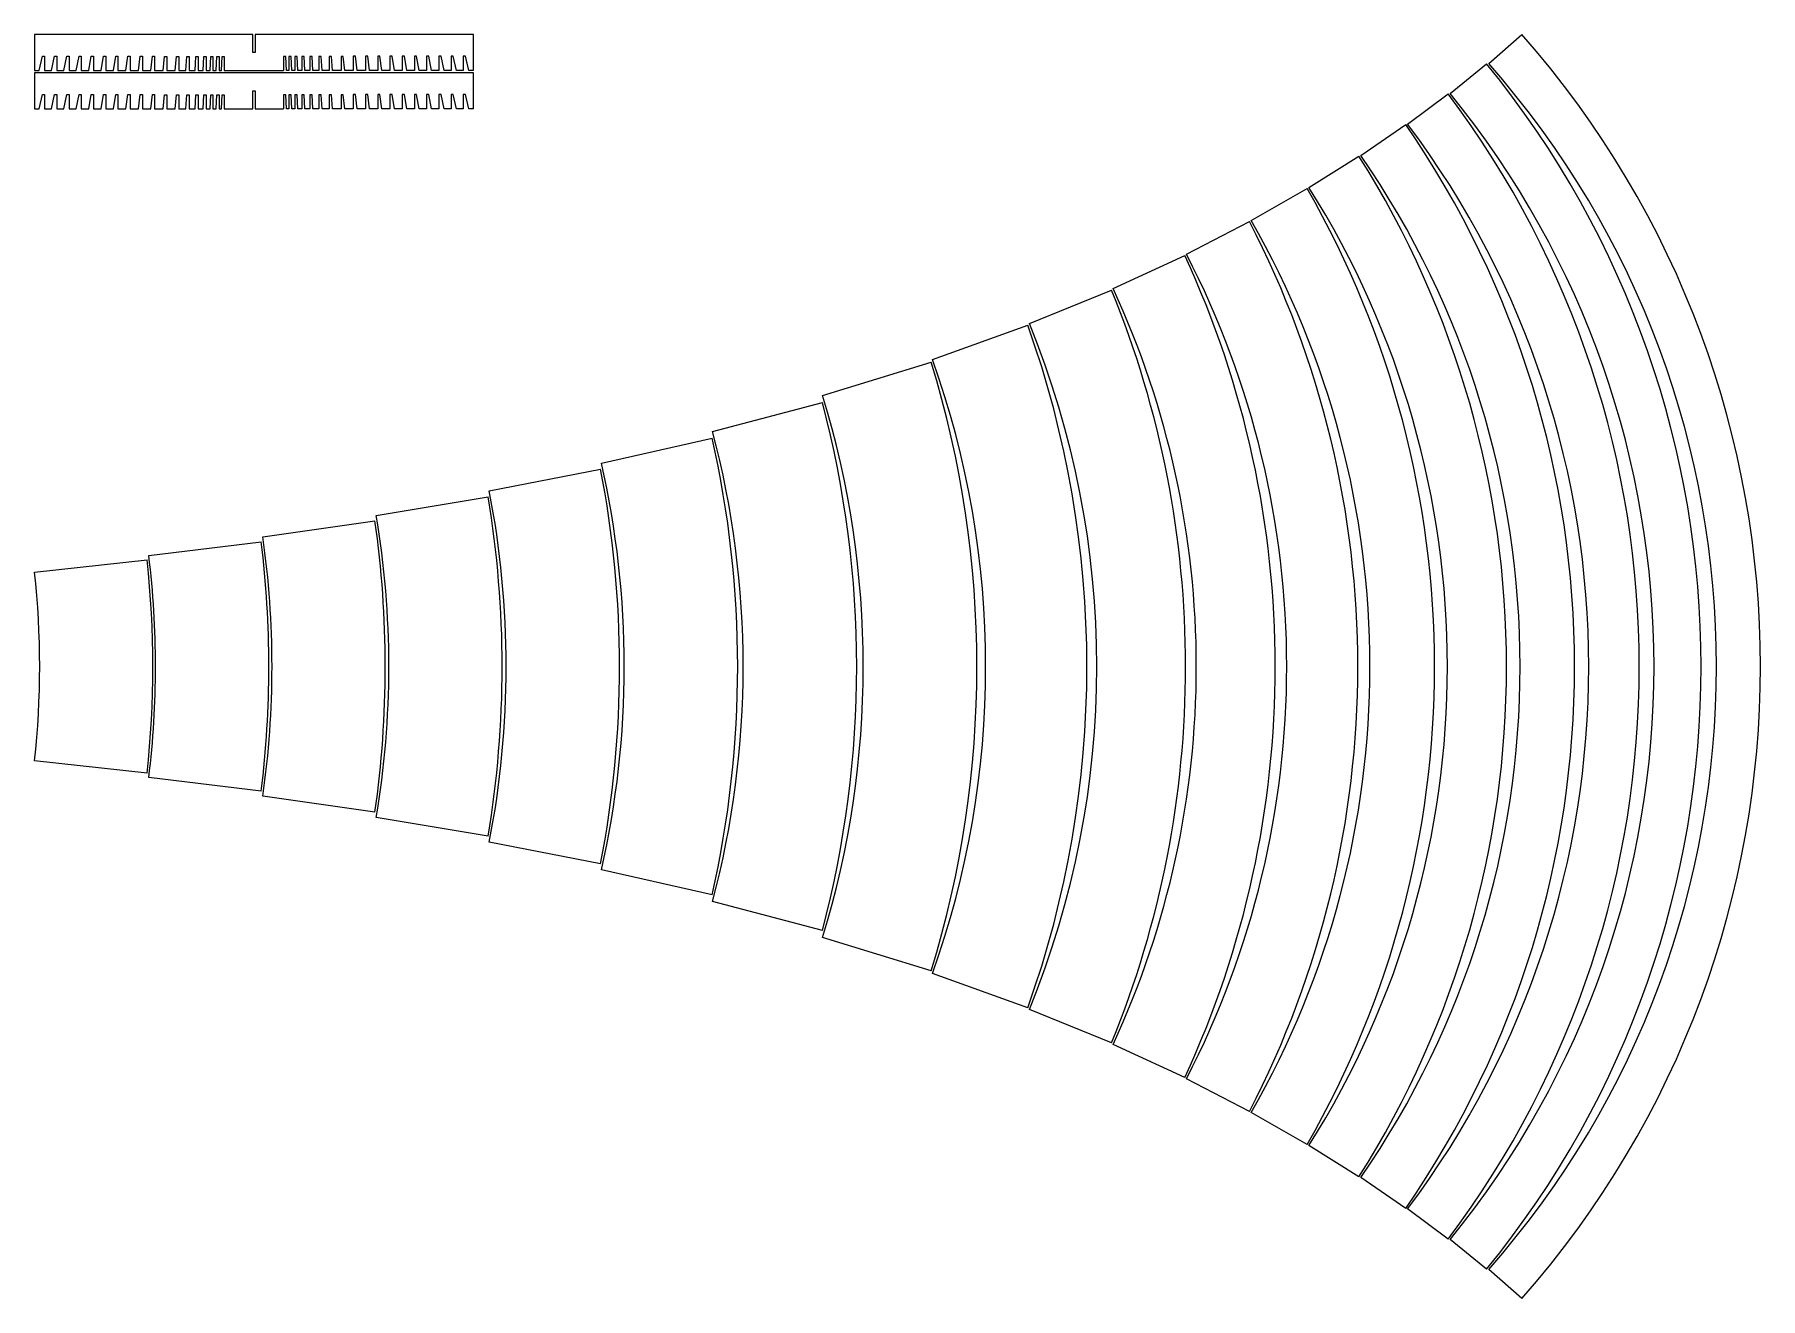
# Model space of a CAD drawing. Header units: metres. Extents: x -340 to 423, y -279 to 279.
import ezdxf

# ---------------------------------------------------------------- set-up
doc = ezdxf.new("R2010")
doc.units = ezdxf.units.M

msp = doc.modelspace()

# ---------------------------------------------------------------- linework, layer by layer
for p, q in [((-243.201398, 279.412904), (-339.657909, 279.412904)), ((-339.657909, 279.412904), (-339.657909, 263.467253)), ((-243.201398, 271.440078), (-243.201398, 279.412904)), ((-145.744887, 279.412904), (-242.201398, 279.412904)), ((-242.201398, 279.412904), (-242.201398, 271.440078)), ((-145.744887, 263.467253), (-145.744887, 279.412904)), ((302.883654, 266.551001), (317.498718, 279.412904)), ((-337.660799, 263.467253), (-336.185612, 269.80914)), ((-336.185612, 269.80914), (-335.185612, 269.80914)), ((-335.185612, 269.80914), (-335.185612, 263.467253)), ((-332.17859, 263.467253), (-330.785612, 269.804268)), ((-330.785612, 269.804268), (-329.785612, 269.804268)), ((-329.785612, 269.804268), (-329.785612, 263.467253)), ((-326.694881, 263.467253), (-325.385612, 269.799266)), ((-325.385612, 269.799266), (-324.385612, 269.799266)), ((-324.385612, 269.799266), (-324.385612, 263.467253)), ((-321.209715, 263.467253), (-319.985612, 269.794134)), ((-319.985612, 269.794134), (-318.985612, 269.794134)), ((-318.985612, 269.794134), (-318.985612, 263.467253)), ((-315.723143, 263.467253), (-314.585612, 269.788878)), ((-314.585612, 269.788878), (-313.585612, 269.788878)), ((-313.585612, 269.788878), (-313.585612, 263.467253)), ((-310.235226, 263.467253), (-309.185612, 269.7835)), ((-309.185612, 269.7835), (-308.185612, 269.7835)), ((-308.185612, 269.7835), (-308.185612, 263.467253)), ((-304.746031, 263.467253), (-303.785612, 269.778006)), ((-303.785612, 269.778006), (-302.785612, 269.778006)), ((-302.785612, 269.778006), (-302.785612, 263.467253)), ((-299.255638, 263.467253), (-298.385612, 269.772402)), ((-298.385612, 269.772402), (-297.385612, 269.772402)), ((-297.385612, 269.772402), (-297.385612, 263.467253)), ((-293.764132, 263.467253), (-292.985612, 269.766696)), ((-292.985612, 269.766696), (-291.985612, 269.766696)), ((-291.985612, 269.766696), (-291.985612, 263.467253)), ((-288.271608, 263.467253), (-287.585612, 269.760894)), ((-287.585612, 269.760894), (-286.585612, 269.760894)), ((-286.585612, 269.760894), (-286.585612, 263.467253)), ((-282.7808, 263.467253), (-282.185612, 269.755173)), ((-282.185612, 269.755173), (-281.185612, 269.755173)), ((-281.185612, 269.755173), (-281.185612, 263.467253)), ((-277.452293, 263.467253), (-276.936956, 269.750123)), ((-276.936956, 269.750123), (-275.936956, 269.750123)), ((-275.936956, 269.750123), (-275.936956, 263.467253)), ((-272.803021, 263.467253), (-272.357818, 269.745674)), ((-272.357818, 269.745674), (-271.357818, 269.745674)), ((-271.357818, 269.745674), (-271.357818, 263.467253)), ((-268.743529, 263.467253), (-268.359872, 269.74176)), ((-268.359872, 269.74176), (-267.359872, 269.74176)), ((-267.359872, 269.74176), (-267.359872, 263.467253)), ((-265.197089, 263.467253), (-264.867405, 269.738323)), ((-264.867405, 269.738323), (-263.867405, 269.738323)), ((-263.867405, 269.738323), (-263.867405, 263.467253)), ((-262.097594, 263.467253), (-261.815215, 269.735306)), ((-261.815215, 269.735306), (-260.815215, 269.735306)), ((-260.815215, 269.735306), (-260.815215, 263.467253)), ((-259.387878, 263.467253), (-259.146945, 269.732661)), ((-259.146945, 269.732661), (-258.146945, 269.732661)), ((-258.146945, 269.732661), (-258.146945, 263.467253)), ((-257.031996, 263.467253), (-256.813741, 269.731212)), ((-256.813741, 269.731212), (-255.813741, 269.731212)), ((-255.813741, 269.731212), (-255.813741, 263.467253)), ((-242.201398, 271.440078), (-243.201398, 271.440078)), ((-228.589055, 269.731212), (-229.589055, 269.731212)), ((-229.589055, 269.731212), (-229.589055, 263.467253)), ((-228.3708, 263.467253), (-228.589055, 269.731212)), ((-226.255852, 269.732661), (-227.255852, 269.732661)), ((-227.255852, 269.732661), (-227.255852, 263.467253)), ((-226.014919, 263.467253), (-226.255852, 269.732661)), ((-223.587582, 269.735306), (-224.587582, 269.735306)), ((-224.587582, 269.735306), (-224.587582, 263.467253)), ((-223.305203, 263.467253), (-223.587582, 269.735306)), ((-220.535391, 269.738323), (-221.535391, 269.738323)), ((-221.535391, 269.738323), (-221.535391, 263.467253)), ((-220.205707, 263.467253), (-220.535391, 269.738323)), ((-217.042924, 269.74176), (-218.042924, 269.74176)), ((-218.042924, 269.74176), (-218.042924, 263.467253)), ((-216.659268, 263.467253), (-217.042924, 269.74176)), ((-213.044978, 269.745674), (-214.044978, 269.745674)), ((-214.044978, 269.745674), (-214.044978, 263.467253)), ((-212.599776, 263.467253), (-213.044978, 269.745674)), ((-208.46584, 269.750123), (-209.46584, 269.750123)), ((-209.46584, 269.750123), (-209.46584, 263.467253)), ((-207.950503, 263.467253), (-208.46584, 269.750123)), ((-203.217185, 269.755173), (-204.217185, 269.755173)), ((-204.217185, 269.755173), (-204.217185, 263.467253)), ((-202.621997, 263.467253), (-203.217185, 269.755173)), ((-197.817185, 269.760894), (-198.817185, 269.760894)), ((-198.817185, 269.760894), (-198.817185, 263.467253)), ((-197.131189, 263.467253), (-197.817185, 269.760894)), ((-192.417185, 269.766696), (-193.417185, 269.766696)), ((-193.417185, 269.766696), (-193.417185, 263.467253)), ((-191.638665, 263.467253), (-192.417185, 269.766696)), ((-187.017185, 269.772402), (-188.017185, 269.772402)), ((-188.017185, 269.772402), (-188.017185, 263.467253)), ((-186.147159, 263.467253), (-187.017185, 269.772402)), ((-181.617185, 269.778006), (-182.617185, 269.778006)), ((-182.617185, 269.778006), (-182.617185, 263.467253)), ((-180.656765, 263.467253), (-181.617185, 269.778006)), ((-176.217185, 269.7835), (-177.217185, 269.7835)), ((-177.217185, 269.7835), (-177.217185, 263.467253)), ((-175.167571, 263.467253), (-176.217185, 269.7835)), ((-170.817185, 269.788878), (-171.817185, 269.788878)), ((-171.817185, 269.788878), (-171.817185, 263.467253)), ((-169.679653, 263.467253), (-170.817185, 269.788878)), ((-165.417185, 269.794134), (-166.417185, 269.794134)), ((-166.417185, 269.794134), (-166.417185, 263.467253)), ((-164.193082, 263.467253), (-165.417185, 269.794134)), ((-160.017185, 269.799266), (-161.017185, 269.799266)), ((-161.017185, 269.799266), (-161.017185, 263.467253)), ((-158.707916, 263.467253), (-160.017185, 269.799266)), ((-154.617185, 269.804268), (-155.617185, 269.804268)), ((-155.617185, 269.804268), (-155.617185, 263.467253)), ((-153.224207, 263.467253), (-154.617185, 269.804268)), ((-149.217185, 269.80914), (-150.217185, 269.80914)), ((-150.217185, 269.80914), (-150.217185, 263.467253)), ((-147.741998, 263.467253), (-149.217185, 269.80914)), ((-339.657909, 263.467253), (-337.660799, 263.467253)), ((-243.201398, 262.467253), (-339.657909, 262.467253)), ((-339.657909, 262.467253), (-339.657909, 246.521602)), ((-335.185612, 263.467253), (-332.17859, 263.467253)), ((-329.785612, 263.467253), (-326.694881, 263.467253)), ((-324.385612, 263.467253), (-321.209715, 263.467253)), ((-318.985612, 263.467253), (-315.723143, 263.467253)), ((-313.585612, 263.467253), (-310.235226, 263.467253)), ((-308.185612, 263.467253), (-304.746031, 263.467253)), ((-302.785612, 263.467253), (-299.255638, 263.467253)), ((-297.385612, 263.467253), (-293.764132, 263.467253)), ((-291.985612, 263.467253), (-288.271608, 263.467253)), ((-286.585612, 263.467253), (-282.7808, 263.467253)), ((-281.185612, 263.467253), (-277.452293, 263.467253)), ((-275.936956, 263.467253), (-272.803021, 263.467253)), ((-271.357818, 263.467253), (-268.743529, 263.467253)), ((-267.359872, 263.467253), (-265.197089, 263.467253)), ((-263.867405, 263.467253), (-262.097594, 263.467253)), ((-260.815215, 263.467253), (-259.387878, 263.467253)), ((-258.146945, 263.467253), (-257.031996, 263.467253)), ((-255.813741, 263.467253), (-243.201398, 263.467253)), ((-243.201398, 263.467253), (-243.201398, 263.467253)), ((-243.201398, 263.467253), (-242.201398, 263.467253)), ((-242.201398, 262.467253), (-243.201398, 262.467253)), ((-242.201398, 263.467253), (-242.201398, 263.467253)), ((-242.201398, 263.467253), (-229.589055, 263.467253)), ((-145.744887, 262.467253), (-242.201398, 262.467253)), ((-227.255852, 263.467253), (-228.3708, 263.467253)), ((-224.587582, 263.467253), (-226.014919, 263.467253)), ((-221.535391, 263.467253), (-223.305203, 263.467253)), ((-218.042924, 263.467253), (-220.205707, 263.467253)), ((-214.044978, 263.467253), (-216.659268, 263.467253)), ((-209.46584, 263.467253), (-212.599776, 263.467253)), ((-204.217185, 263.467253), (-207.950503, 263.467253)), ((-198.817185, 263.467253), (-202.621997, 263.467253)), ((-193.417185, 263.467253), (-197.131189, 263.467253)), ((-188.017185, 263.467253), (-191.638665, 263.467253)), ((-182.617185, 263.467253), (-186.147159, 263.467253)), ((-177.217185, 263.467253), (-180.656765, 263.467253)), ((-171.817185, 263.467253), (-175.167571, 263.467253)), ((-166.417185, 263.467253), (-169.679653, 263.467253)), ((-161.017185, 263.467253), (-164.193082, 263.467253)), ((-155.617185, 263.467253), (-158.707916, 263.467253)), ((-150.217185, 263.467253), (-153.224207, 263.467253)), ((-145.744887, 263.467253), (-147.741998, 263.467253)), ((-145.744887, 246.521602), (-145.744887, 262.467253)), ((285.794054, 253.358833), (301.929737, 266.498627)), ((-337.660799, 246.521602), (-336.185612, 252.863489)), ((-336.185612, 252.863489), (-335.185612, 252.863489)), ((-335.185612, 252.863489), (-335.185612, 246.521602)), ((-332.17859, 246.521602), (-330.785612, 252.858617)), ((-330.785612, 252.858617), (-329.785612, 252.858617)), ((-329.785612, 252.858617), (-329.785612, 246.521602)), ((-326.694881, 246.521602), (-325.385612, 252.853615)), ((-325.385612, 252.853615), (-324.385612, 252.853615)), ((-324.385612, 252.853615), (-324.385612, 246.521602)), ((-321.209715, 246.521602), (-319.985612, 252.848483)), ((-319.985612, 252.848483), (-318.985612, 252.848483)), ((-318.985612, 252.848483), (-318.985612, 246.521602)), ((-315.723143, 246.521602), (-314.585612, 252.843227)), ((-314.585612, 252.843227), (-313.585612, 252.843227)), ((-313.585612, 252.843227), (-313.585612, 246.521602)), ((-310.235226, 246.521602), (-309.185612, 252.837849)), ((-309.185612, 252.837849), (-308.185612, 252.837849)), ((-308.185612, 252.837849), (-308.185612, 246.521602)), ((-304.746031, 246.521602), (-303.785612, 252.832355)), ((-303.785612, 252.832355), (-302.785612, 252.832355)), ((-302.785612, 252.832355), (-302.785612, 246.521602)), ((-299.255638, 246.521602), (-298.385612, 252.826751)), ((-298.385612, 252.826751), (-297.385612, 252.826751)), ((-297.385612, 252.826751), (-297.385612, 246.521602)), ((-293.764132, 246.521602), (-292.985612, 252.821045)), ((-292.985612, 252.821045), (-291.985612, 252.821045)), ((-291.985612, 252.821045), (-291.985612, 246.521602)), ((-288.271608, 246.521602), (-287.585612, 252.815243)), ((-287.585612, 252.815243), (-286.585612, 252.815243)), ((-286.585612, 252.815243), (-286.585612, 246.521602)), ((-282.7808, 246.521602), (-282.185612, 252.809522)), ((-282.185612, 252.809522), (-281.185612, 252.809522)), ((-281.185612, 252.809522), (-281.185612, 246.521602)), ((-277.452293, 246.521602), (-276.936956, 252.804472)), ((-276.936956, 252.804472), (-275.936956, 252.804472)), ((-275.936956, 252.804472), (-275.936956, 246.521602)), ((-272.803021, 246.521602), (-272.357818, 252.800022)), ((-272.357818, 252.800022), (-271.357818, 252.800022)), ((-271.357818, 252.800022), (-271.357818, 246.521602)), ((-268.743529, 246.521602), (-268.359872, 252.796109)), ((-268.359872, 252.796109), (-267.359872, 252.796109)), ((-267.359872, 252.796109), (-267.359872, 246.521602)), ((-265.197089, 246.521602), (-264.867405, 252.792672)), ((-264.867405, 252.792672), (-263.867405, 252.792672)), ((-263.867405, 252.792672), (-263.867405, 246.521602)), ((-262.097594, 246.521602), (-261.815215, 252.789655)), ((-261.815215, 252.789655), (-260.815215, 252.789655)), ((-260.815215, 252.789655), (-260.815215, 246.521602)), ((-259.387878, 246.521602), (-259.146945, 252.78701)), ((-259.146945, 252.78701), (-258.146945, 252.78701)), ((-258.146945, 252.78701), (-258.146945, 246.521602)), ((-257.031996, 246.521602), (-256.813741, 252.785561)), ((-256.813741, 252.785561), (-255.813741, 252.785561)), ((-255.813741, 252.785561), (-255.813741, 246.521602)), ((-243.201398, 246.521602), (-243.201398, 254.494427)), ((-243.201398, 254.494427), (-242.201398, 254.494427)), ((-242.201398, 254.494427), (-242.201398, 246.521602)), ((-228.589055, 252.785561), (-229.589055, 252.785561)), ((-229.589055, 252.785561), (-229.589055, 246.521602)), ((-228.3708, 246.521602), (-228.589055, 252.785561)), ((-226.255852, 252.78701), (-227.255852, 252.78701)), ((-227.255852, 252.78701), (-227.255852, 246.521602)), ((-226.014919, 246.521602), (-226.255852, 252.78701)), ((-223.587582, 252.789655), (-224.587582, 252.789655)), ((-224.587582, 252.789655), (-224.587582, 246.521602)), ((-223.305203, 246.521602), (-223.587582, 252.789655)), ((-220.535391, 252.792672), (-221.535391, 252.792672)), ((-221.535391, 252.792672), (-221.535391, 246.521602)), ((-220.205707, 246.521602), (-220.535391, 252.792672)), ((-217.042924, 252.796109), (-218.042924, 252.796109)), ((-218.042924, 252.796109), (-218.042924, 246.521602)), ((-216.659268, 246.521602), (-217.042924, 252.796109)), ((-213.044978, 252.800022), (-214.044978, 252.800022)), ((-214.044978, 252.800022), (-214.044978, 246.521602)), ((-212.599776, 246.521602), (-213.044978, 252.800022)), ((-208.46584, 252.804472), (-209.46584, 252.804472)), ((-209.46584, 252.804472), (-209.46584, 246.521602)), ((-207.950503, 246.521602), (-208.46584, 252.804472)), ((-203.217185, 252.809522), (-204.217185, 252.809522)), ((-204.217185, 252.809522), (-204.217185, 246.521602)), ((-202.621997, 246.521602), (-203.217185, 252.809522)), ((-197.817185, 252.815243), (-198.817185, 252.815243)), ((-198.817185, 252.815243), (-198.817185, 246.521602)), ((-197.131189, 246.521602), (-197.817185, 252.815243)), ((-192.417185, 252.821045), (-193.417185, 252.821045)), ((-193.417185, 252.821045), (-193.417185, 246.521602)), ((-191.638665, 246.521602), (-192.417185, 252.821045)), ((-187.017185, 252.826751), (-188.017185, 252.826751)), ((-188.017185, 252.826751), (-188.017185, 246.521602)), ((-186.147159, 246.521602), (-187.017185, 252.826751)), ((-181.617185, 252.832355), (-182.617185, 252.832355)), ((-182.617185, 252.832355), (-182.617185, 246.521602)), ((-180.656765, 246.521602), (-181.617185, 252.832355)), ((-176.217185, 252.837849), (-177.217185, 252.837849)), ((-177.217185, 252.837849), (-177.217185, 246.521602)), ((-175.167571, 246.521602), (-176.217185, 252.837849)), ((-170.817185, 252.843227), (-171.817185, 252.843227)), ((-171.817185, 252.843227), (-171.817185, 246.521602)), ((-169.679653, 246.521602), (-170.817185, 252.843227)), ((-165.417185, 252.848483), (-166.417185, 252.848483)), ((-166.417185, 252.848483), (-166.417185, 246.521602)), ((-164.193082, 246.521602), (-165.417185, 252.848483)), ((-160.017185, 252.853615), (-161.017185, 252.853615)), ((-161.017185, 252.853615), (-161.017185, 246.521602)), ((-158.707916, 246.521602), (-160.017185, 252.853615)), ((-154.617185, 252.858617), (-155.617185, 252.858617)), ((-155.617185, 252.858617), (-155.617185, 246.521602)), ((-153.224207, 246.521602), (-154.617185, 252.858617)), ((-149.217185, 252.863489), (-150.217185, 252.863489)), ((-150.217185, 252.863489), (-150.217185, 246.521602)), ((-147.741998, 246.521602), (-149.217185, 252.863489)), ((267.033321, 239.823538), (284.893733, 253.236377)), ((-339.657909, 246.521602), (-337.660799, 246.521602)), ((-335.185612, 246.521602), (-332.17859, 246.521602)), ((-329.785612, 246.521602), (-326.694881, 246.521602)), ((-324.385612, 246.521602), (-321.209715, 246.521602)), ((-318.985612, 246.521602), (-315.723143, 246.521602)), ((-313.585612, 246.521602), (-310.235226, 246.521602)), ((-308.185612, 246.521602), (-304.746031, 246.521602)), ((-302.785612, 246.521602), (-299.255638, 246.521602)), ((-297.385612, 246.521602), (-293.764132, 246.521602)), ((-291.985612, 246.521602), (-288.271608, 246.521602)), ((-286.585612, 246.521602), (-282.7808, 246.521602)), ((-281.185612, 246.521602), (-277.452293, 246.521602)), ((-275.936956, 246.521602), (-272.803021, 246.521602)), ((-271.357818, 246.521602), (-268.743529, 246.521602)), ((-267.359872, 246.521602), (-265.197089, 246.521602)), ((-263.867405, 246.521602), (-262.097594, 246.521602)), ((-260.815215, 246.521602), (-259.387878, 246.521602)), ((-258.146945, 246.521602), (-257.031996, 246.521602)), ((-255.813741, 246.521602), (-243.201398, 246.521602)), ((-242.201398, 246.521602), (-229.589055, 246.521602)), ((-227.255852, 246.521602), (-228.3708, 246.521602)), ((-224.587582, 246.521602), (-226.014919, 246.521602)), ((-221.535391, 246.521602), (-223.305203, 246.521602)), ((-218.042924, 246.521602), (-220.205707, 246.521602)), ((-214.044978, 246.521602), (-216.659268, 246.521602)), ((-209.46584, 246.521602), (-212.599776, 246.521602)), ((-204.217185, 246.521602), (-207.950503, 246.521602)), ((-198.817185, 246.521602), (-202.621997, 246.521602)), ((-193.417185, 246.521602), (-197.131189, 246.521602)), ((-188.017185, 246.521602), (-191.638665, 246.521602)), ((-182.617185, 246.521602), (-186.147159, 246.521602)), ((-177.217185, 246.521602), (-180.656765, 246.521602)), ((-171.817185, 246.521602), (-175.167571, 246.521602)), ((-166.417185, 246.521602), (-169.679653, 246.521602)), ((-161.017185, 246.521602), (-164.193082, 246.521602)), ((-155.617185, 246.521602), (-158.707916, 246.521602)), ((-150.217185, 246.521602), (-153.224207, 246.521602)), ((-145.744887, 246.521602), (-147.741998, 246.521602)), ((246.351454, 225.944612), (266.183113, 239.623947)), ((223.440937, 211.72425), (245.5464, 225.661728)), ((197.91707, 197.167628), (222.674716, 211.353012)), ((169.288577, 182.283145), (197.182156, 196.704253)), ((136.912093, 167.082629), (168.576425, 181.725304)), ((99.918687, 151.58147), (136.213366, 166.429586)), ((57.089093, 135.798689), (99.223519, 150.834193)), ((8.542051, 119.741359), (56.557125, 134.479901)), ((-40.0404, 103.87801), (8.466716, 116.686455)), ((-89.174914, 89.90416), (-40.291854, 101.000625)), ((-138.739024, 77.613852), (-89.570047, 87.19675)), ((-188.636273, 66.817337), (-139.250798, 75.065431)), ((-238.791172, 57.341951), (-189.242477, 64.415142)), ((-289.144941, 49.03205), (-239.473752, 55.072595)), ((-339.657909, 41.73822), (-289.927837, 47.212578)), ((-289.927837, -47.212578), (-339.657909, -41.73822)), ((-239.473752, -55.072595), (-289.144941, -49.03205)), ((-189.242477, -64.415142), (-238.791172, -57.341951)), ((-139.250798, -75.065431), (-188.636273, -66.817337)), ((-89.570047, -87.19675), (-138.739024, -77.613852)), ((-40.291854, -101.000625), (-89.174914, -89.90416)), ((8.466716, -116.686455), (-40.0404, -103.87801)), ((56.557125, -134.479901), (8.542051, -119.741359)), ((99.223519, -150.834193), (57.089093, -135.798689)), ((136.213366, -166.429586), (99.918687, -151.58147)), ((168.576425, -181.725304), (136.912093, -167.082629)), ((197.182156, -196.704253), (169.288577, -182.283145)), ((222.674716, -211.353012), (197.91707, -197.167628)), ((245.5464, -225.661728), (223.440937, -211.72425)), ((266.183113, -239.623947), (246.351454, -225.944612)), ((284.893733, -253.236377), (267.033321, -239.823538)), ((301.929737, -266.498627), (285.794054, -253.358833)), ((317.498718, -279.412904), (302.883654, -266.551001))]:
    msp.add_line(p, q)
for centre, radius, start, end in [((0, 0), 422.938538, -41.349204, 41.349204), ((-25.330873, 0), 422.043866, -39.157012, 39.157012), ((0, 0), 403.46988, -41.349204, 41.349204), ((-52.313487, 0), 421.707686, -36.905871, 36.905871), ((-25.330873, 0), 401.234867, -39.157012, 39.157012), ((-81.212465, 0), 422.022894, -34.596847, 34.596847), ((-52.313487, 0), 399.371648, -36.905871, 36.905871), ((-112.363181, 0), 423.110487, -32.231401, 32.231401), ((-81.212465, 0), 397.93101, -34.596847, 34.596847), ((-146.198142, 0), 425.132075, -29.811407, 29.811407), ((-112.363181, 0), 396.97804, -32.231401, 32.231401), ((-183.286924, 0), 428.309799, -27.33917, 27.33917), ((-146.198142, 0), 396.598478, -29.811407, 29.811407), ((-224.398934, 0), 432.959258, -24.817443, 24.817443), ((-183.286924, 0), 396.908842, -27.33917, 27.33917), ((-270.606484, 0), 439.546582, -22.24942, 22.24942), ((-224.398934, 0), 398.073188, -24.817443, 24.817443), ((-323.463482, 0), 448.793109, -19.638741, 19.638741), ((-270.606484, 0), 400.332168, -22.24942, 22.24942), ((-381.550144, 0), 458.28247, -17.064212, 17.064212), ((-323.463482, 0), 404.056366, -19.638741, 19.638741), ((-433.43887, 0), 457.051722, -14.791511, 14.791511), ((-381.550144, 0), 408.056263, -17.064212, 17.064212), ((-485.228087, 0), 456.255825, -12.789419, 12.789419), ((-433.43887, 0), 406.882043, -14.791511, 14.791511), ((-536.968595, 0), 455.816557, -11.028538, 11.028538), ((-485.228087, 0), 406.129135, -12.789419, 12.789419), ((-536.968595, 0), 405.722443, -11.028538, 11.028538), ((-588.705176, 0), 455.679775, -9.481716, 9.481716), ((-640.479608, 0), 455.811648, -8.124216, 8.124216), ((-588.705176, 0), 405.610261, -9.481716, 9.481716), ((-692.333801, 0), 456.196465, -6.933728, 6.933728), ((-640.479608, 0), 405.760642, -8.124216, 8.124216), ((-718.815523, 0), 431.478475, -6.281909, 6.281909), ((-692.333801, 0), 406.159327, -6.933728, 6.933728), ((-718.815523, 0), 381.447998, -6.281909, 6.281909)]:
    msp.add_arc(centre, radius, start, end)

doc.saveas('drawing.dxf')
